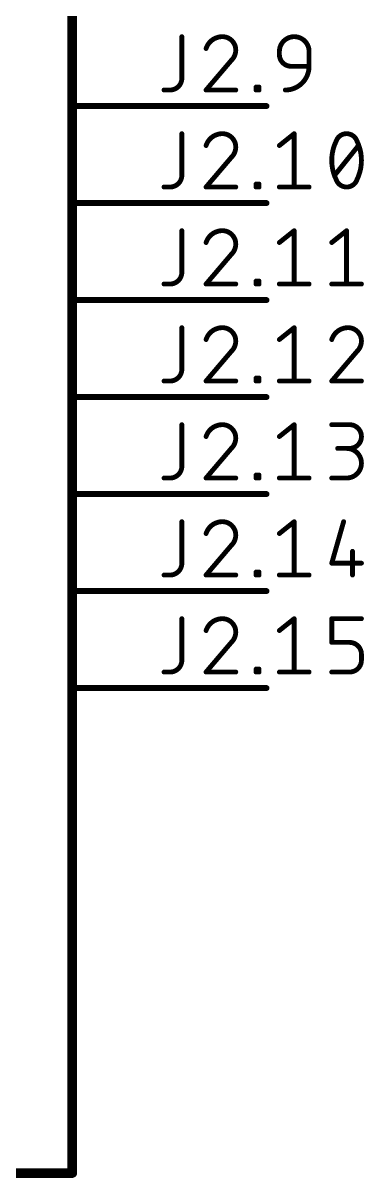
# Model space of a CAD drawing. Extents: x -56 to 205, y -3 to 177.
# Drawn here: x 80 to 88.9, y 35.43 to 65.67 of the extents above; entities that cross this region are included whole.
import ezdxf

# ---------------------------------------------------------------- set-up
doc = ezdxf.new("R2010")
doc.units = 0
doc.layers.add('94', color=14, linetype='CONTINUOUS')
doc.layers.add('95', color=250, linetype='CONTINUOUS')

msp = doc.modelspace()

# ---------------------------------------------------------------- linework, layer by layer
at = {"layer": '94'}
for points, const_width in [([(81.28, 93.98), (81.28, 35.56)], 0.254), ([(86.36, 63.5), (81.28, 63.5)], 0.1524), ([(86.36, 60.96), (81.28, 60.96)], 0.1524), ([(86.36, 58.42), (81.28, 58.42)], 0.1524), ([(86.36, 55.88), (81.28, 55.88)], 0.1524), ([(86.36, 53.34), (81.28, 53.34)], 0.1524), ([(86.36, 50.8), (81.28, 50.8)], 0.1524), ([(86.36, 48.26), (81.28, 48.26)], 0.1524), ([(81.28, 35.56), (73.66, 35.56)], 0.254)]:
    msp.add_lwpolyline(points, dxfattribs=dict(at, const_width=const_width))
for points, const_width in [([(81.28, 63.5381, 1), (81.28, 63.4619)], 0.0762), ([(86.36, 63.4619, 1), (86.36, 63.5381)], 0.0762), ([(81.28, 60.9981, 1), (81.28, 60.9219)], 0.0762), ([(86.36, 60.9219, 1), (86.36, 60.9981)], 0.0762), ([(81.28, 58.4581, 1), (81.28, 58.3819)], 0.0762), ([(86.36, 58.3819, 1), (86.36, 58.4581)], 0.0762), ([(81.28, 55.9181, 1), (81.28, 55.8419)], 0.0762), ([(86.36, 55.8419, 1), (86.36, 55.9181)], 0.0762), ([(81.28, 53.3781, 1), (81.28, 53.3019)], 0.0762), ([(86.36, 53.3019, 1), (86.36, 53.3781)], 0.0762), ([(81.28, 50.8381, 1), (81.28, 50.7619)], 0.0762), ([(86.36, 50.7619, 1), (86.36, 50.8381)], 0.0762), ([(81.28, 48.2981, 1), (81.28, 48.2219)], 0.0762), ([(86.36, 48.2219, 1), (86.36, 48.2981)], 0.0762), ([(81.28, 35.4965, 1), (81.28, 35.6235)], 0.127), ([(81.2165, 35.56, 1), (81.3435, 35.56)], 0.127)]:
    msp.add_lwpolyline(points, format="xyb", dxfattribs=dict(at, const_width=const_width))
at = {"layer": '95'}
for points, const_width in [([(84.1777, 65.3161, 1), (84.1142, 65.3161)], 0.0635), ([(85.2056, 65.3161, 0.3252), (84.7787, 65.0057)], 0.127), ([(85.5549, 64.9669, 0.4142), (85.2056, 65.3161)], 0.127), ([(85.2056, 65.3479, 1), (85.2056, 65.2844)], 0.0635), ([(85.2056, 65.2844, 1), (85.2056, 65.3478)], 0.0635), ([(87.4712, 64.928, 1), (86.6951, 64.928)], 0.127), ([(84.7485, 65.0154, 1), (84.8089, 64.9959)], 0.0635), ([(85.4384, 64.6952, 0.2053), (85.5549, 64.9669)], 0.127), ([(85.5866, 64.9668, 1), (85.5231, 64.9669)], 0.0635), ([(85.4165, 64.7182, 1), (85.4603, 64.6722)], 0.0635), ([(85.4626, 64.6746, 1), (85.4142, 64.7158)], 0.0635), ([(85.5231, 64.9669, 1), (85.5866, 64.9669)], 0.0635), ([(86.7269, 64.928, 1), (86.6634, 64.928)], 0.0635), ([(86.6634, 64.928, 1), (86.7269, 64.928)], 0.0635), ([(86.6951, 64.8504, 0.4142), (87.0056, 64.54)], 0.127), ([(86.7269, 64.8504, 1), (86.6634, 64.8504)], 0.0635), ([(86.6634, 64.8504, 1), (86.7269, 64.8504)], 0.0635), ([(87.503, 64.928, 1), (87.4395, 64.928)], 0.0635), ([(87.4395, 64.928, 1), (87.503, 64.928)], 0.0635), ([(86.8504, 63.9191, 0.4142), (87.4712, 64.54)], 0.127), ([(87.0056, 64.5717, 1), (87.0056, 64.5082)], 0.0635), ([(87.0056, 64.5082, 1), (87.0056, 64.5717)], 0.0635), ([(87.503, 64.54, 1), (87.4395, 64.54)], 0.0635), ([(87.4395, 64.54, 1), (87.503, 64.54)], 0.0635), ([(87.4712, 64.5082, 1), (87.4712, 64.5717)], 0.0635), ([(83.8355, 63.9191, 0.4142), (84.146, 64.2295)], 0.127), ([(84.1777, 64.2295, 1), (84.1142, 64.2295)], 0.0635), ([(84.1142, 64.2295, 1), (84.1777, 64.2295)], 0.0635), ([(83.6803, 63.9509, 1), (83.6803, 63.8873)], 0.0635), ([(83.8355, 63.9509, 1), (83.8355, 63.8873)], 0.0635), ([(83.8355, 63.8873, 1), (83.8355, 63.9509)], 0.0635), ([(84.7787, 63.9509, 1), (84.7787, 63.8873)], 0.0635), ([(84.7546, 63.9397, 1), (84.8029, 63.8985)], 0.0635), ([(85.5549, 63.8873, 1), (85.5549, 63.9509)], 0.0635), ([(86.1179, 63.9967, 1), (86.0544, 63.9967)], 0.0635), ([(86.0544, 63.9191, 1), (86.1179, 63.9191)], 0.0635), ([(86.0862, 64.0285, 1), (86.0862, 63.965)], 0.0635), ([(86.0862, 63.9509, 1), (86.0862, 63.8873)], 0.0635), ([(86.1956, 63.9967, 1), (86.1321, 63.9967)], 0.0635), ([(86.1321, 63.9191, 1), (86.1956, 63.9191)], 0.0635), ([(86.1638, 63.965, 1), (86.1638, 64.0285)], 0.0635), ([(86.1638, 63.8873, 1), (86.1638, 63.9509)], 0.0635), ([(86.8504, 63.9509, 1), (86.8504, 63.8873)], 0.0635), ([(84.1777, 62.7761, 1), (84.1142, 62.7761)], 0.0635), ([(85.2056, 62.7761, 0.3252), (84.7787, 62.4657)], 0.127), ([(85.2056, 62.8079, 1), (85.2056, 62.7443)], 0.0635), ([(85.5549, 62.4269, 0.4142), (85.2056, 62.7761)], 0.127), ([(85.2056, 62.7444, 1), (85.2056, 62.8078)], 0.0635), ([(87.1149, 62.7761, 1), (87.0514, 62.7761)], 0.0635), ([(87.103, 62.7513, 1), (87.0634, 62.8009)], 0.0635), ([(88.1804, 62.5821, 0.1139), (88.064, 62.0776)], 0.127), ([(88.452, 62.7761, 0.3205), (88.1804, 62.5821)], 0.127), ([(88.1504, 62.5924, 1), (88.2104, 62.5718)], 0.0635), ([(88.2089, 62.5682, 1), (88.1519, 62.596)], 0.0635), ([(88.7237, 62.5821, 0.3205), (88.452, 62.7761)], 0.127), ([(88.452, 62.8078, 1), (88.452, 62.7444)], 0.0635), ([(88.452, 62.7444, 1), (88.452, 62.8078)], 0.0635), ([(88.7522, 62.596, 1), (88.6951, 62.5682)], 0.0635), ([(88.8401, 62.0776, 0.1139), (88.7237, 62.5821)], 0.127), ([(88.6937, 62.5718, 1), (88.7537, 62.5924)], 0.0635), ([(84.7485, 62.4754, 1), (84.8089, 62.4559)], 0.0635), ([(85.4384, 62.1552, 0.2053), (85.5549, 62.4269)], 0.127), ([(85.5866, 62.4268, 1), (85.5231, 62.4269)], 0.0635), ([(85.5231, 62.4269, 1), (85.5866, 62.4269)], 0.0635), ([(86.6753, 62.4904, 1), (86.715, 62.4409)], 0.0635), ([(88.7873, 62.4458, 1), (88.7377, 62.4855)], 0.0635), ([(85.4165, 62.1782, 1), (85.4603, 62.1322)], 0.0635), ([(85.4626, 62.1346, 1), (85.4142, 62.1758)], 0.0635), ([(88.064, 62.0776, 0.1139), (88.1804, 61.5731)], 0.127), ([(88.0957, 62.0776, 1), (88.0322, 62.0776)], 0.0635), ([(88.0322, 62.0776, 1), (88.0957, 62.0776)], 0.0635), ([(88.7237, 61.5731, 0.1139), (88.8401, 62.0776)], 0.127), ([(88.8719, 62.0776, 1), (88.8084, 62.0776)], 0.0635), ([(88.8084, 62.0776, 1), (88.8718, 62.0776)], 0.0635), ([(83.8355, 61.3791, 0.4142), (84.146, 61.6895)], 0.127), ([(84.1777, 61.6895, 1), (84.1142, 61.6895)], 0.0635), ([(84.1142, 61.6895, 1), (84.1777, 61.6895)], 0.0635), ([(88.1168, 61.7094, 1), (88.1664, 61.6697)], 0.0635), ([(83.6803, 61.4109, 1), (83.6803, 61.3473)], 0.0635), ([(83.8355, 61.4109, 1), (83.8355, 61.3473)], 0.0635), ([(83.8355, 61.3473, 1), (83.8355, 61.4109)], 0.0635), ([(84.7787, 61.4109, 1), (84.7787, 61.3473)], 0.0635), ([(84.7546, 61.3997, 1), (84.8029, 61.3585)], 0.0635), ([(85.5549, 61.3473, 1), (85.5549, 61.4109)], 0.0635), ([(86.1179, 61.4567, 1), (86.0544, 61.4567)], 0.0635), ([(86.0862, 61.4109, 1), (86.0862, 61.3473)], 0.0635), ([(86.0544, 61.3791, 1), (86.1179, 61.3791)], 0.0635), ([(86.0862, 61.4885, 1), (86.0862, 61.425)], 0.0635), ([(86.1956, 61.4567, 1), (86.1321, 61.4567)], 0.0635), ([(86.1321, 61.3791, 1), (86.1956, 61.3791)], 0.0635), ([(86.1638, 61.425, 1), (86.1638, 61.4885)], 0.0635), ([(86.1638, 61.3473, 1), (86.1638, 61.4109)], 0.0635), ([(86.6951, 61.4109, 1), (86.6951, 61.3473)], 0.0635), ([(87.0514, 61.3791, 1), (87.1149, 61.3791)], 0.0635), ([(87.4712, 61.3473, 1), (87.4712, 61.4109)], 0.0635), ([(88.1804, 61.5731, 0.3205), (88.452, 61.3791)], 0.127), ([(88.2104, 61.5834, 1), (88.1504, 61.5628)], 0.0635), ([(88.1519, 61.5592, 1), (88.2089, 61.587)], 0.0635), ([(88.452, 61.3791, 0.3205), (88.7237, 61.5731)], 0.127), ([(88.452, 61.4108, 1), (88.452, 61.3474)], 0.0635), ([(88.452, 61.3474, 1), (88.452, 61.4108)], 0.0635), ([(88.6951, 61.587, 1), (88.7522, 61.5592)], 0.0635), ([(88.7537, 61.5628, 1), (88.6937, 61.5834)], 0.0635), ([(84.1777, 60.2361, 1), (84.1142, 60.2361)], 0.0635), ([(85.2056, 60.2361, 0.3252), (84.7787, 59.9257)], 0.127), ([(85.2056, 60.2679, 1), (85.2056, 60.2043)], 0.0635), ([(85.5549, 59.8869, 0.4142), (85.2056, 60.2361)], 0.127), ([(85.2056, 60.2044, 1), (85.2056, 60.2678)], 0.0635), ([(87.1149, 60.2361, 1), (87.0514, 60.2361)], 0.0635), ([(87.103, 60.2113, 1), (87.0634, 60.2609)], 0.0635), ([(88.4838, 60.2361, 1), (88.4203, 60.2361)], 0.0635), ([(88.4719, 60.2113, 1), (88.4322, 60.2609)], 0.0635), ([(84.7485, 59.9354, 1), (84.8089, 59.9159)], 0.0635), ([(85.4384, 59.6152, 0.2053), (85.5549, 59.8869)], 0.127), ([(85.5866, 59.8868, 1), (85.5231, 59.8869)], 0.0635), ([(85.5231, 59.8869, 1), (85.5866, 59.8869)], 0.0635), ([(86.6753, 59.9504, 1), (86.715, 59.9009)], 0.0635), ([(88.0442, 59.9504, 1), (88.0838, 59.9009)], 0.0635), ([(85.4165, 59.6382, 1), (85.4603, 59.5922)], 0.0635), ([(85.4626, 59.5946, 1), (85.4142, 59.6358)], 0.0635), ([(83.8355, 58.8391, 0.4142), (84.146, 59.1495)], 0.127), ([(84.1777, 59.1495, 1), (84.1142, 59.1495)], 0.0635), ([(84.1142, 59.1495, 1), (84.1777, 59.1495)], 0.0635), ([(86.1179, 58.9167, 1), (86.0544, 58.9167)], 0.0635), ([(86.0862, 58.9485, 1), (86.0862, 58.885)], 0.0635), ([(86.1956, 58.9167, 1), (86.1321, 58.9167)], 0.0635), ([(86.1638, 58.885, 1), (86.1638, 58.9485)], 0.0635), ([(83.6803, 58.8709, 1), (83.6803, 58.8073)], 0.0635), ([(83.8355, 58.8709, 1), (83.8355, 58.8073)], 0.0635), ([(83.8355, 58.8073, 1), (83.8355, 58.8709)], 0.0635), ([(84.7787, 58.8709, 1), (84.7787, 58.8073)], 0.0635), ([(84.7546, 58.8597, 1), (84.8029, 58.8185)], 0.0635), ([(85.5549, 58.8073, 1), (85.5549, 58.8709)], 0.0635), ([(86.0862, 58.8709, 1), (86.0862, 58.8073)], 0.0635), ([(86.0544, 58.8391, 1), (86.1179, 58.8391)], 0.0635), ([(86.1321, 58.8391, 1), (86.1956, 58.8391)], 0.0635), ([(86.1638, 58.8073, 1), (86.1638, 58.8709)], 0.0635), ([(86.6951, 58.8709, 1), (86.6951, 58.8073)], 0.0635), ([(87.0514, 58.8391, 1), (87.1149, 58.8391)], 0.0635), ([(87.4712, 58.8073, 1), (87.4712, 58.8709)], 0.0635), ([(88.064, 58.8709, 1), (88.064, 58.8073)], 0.0635), ([(88.4203, 58.8391, 1), (88.4838, 58.8391)], 0.0635), ([(88.8401, 58.8073, 1), (88.8401, 58.8709)], 0.0635), ([(84.1777, 57.6961, 1), (84.1142, 57.6961)], 0.0635), ([(85.2056, 57.6961, 0.3252), (84.7787, 57.3857)], 0.127), ([(85.2056, 57.7279, 1), (85.2056, 57.6643)], 0.0635), ([(85.5549, 57.3469, 0.4142), (85.2056, 57.6961)], 0.127), ([(85.2056, 57.6644, 1), (85.2056, 57.7278)], 0.0635), ([(87.1149, 57.6961, 1), (87.0514, 57.6961)], 0.0635), ([(87.103, 57.6713, 1), (87.0634, 57.7209)], 0.0635), ([(88.4909, 57.6961, 0.3252), (88.064, 57.3857)], 0.127), ([(88.4909, 57.7279, 1), (88.4909, 57.6643)], 0.0635), ([(88.8401, 57.3469, 0.4142), (88.4909, 57.6961)], 0.127), ([(88.4909, 57.6644, 1), (88.4908, 57.7278)], 0.0635), ([(84.7485, 57.3954, 1), (84.8089, 57.3759)], 0.0635), ([(85.4384, 57.0752, 0.2053), (85.5549, 57.3469)], 0.127), ([(85.5866, 57.3468, 1), (85.5231, 57.3469)], 0.0635), ([(85.5231, 57.3469, 1), (85.5866, 57.3469)], 0.0635), ([(86.6753, 57.4104, 1), (86.715, 57.3609)], 0.0635), ([(88.0338, 57.3954, 1), (88.0942, 57.3759)], 0.0635), ([(88.7237, 57.0752, 0.2053), (88.8401, 57.3469)], 0.127), ([(88.8718, 57.3468, 1), (88.8084, 57.3469)], 0.0635), ([(88.8084, 57.3469, 1), (88.8719, 57.3469)], 0.0635), ([(85.4165, 57.0982, 1), (85.4603, 57.0522)], 0.0635), ([(85.4626, 57.0546, 1), (85.4142, 57.0958)], 0.0635), ([(88.7018, 57.0982, 1), (88.7456, 57.0522)], 0.0635), ([(88.7479, 57.0546, 1), (88.6995, 57.0958)], 0.0635), ([(83.8355, 56.2991, 0.4142), (84.146, 56.6095)], 0.127), ([(84.1777, 56.6095, 1), (84.1142, 56.6095)], 0.0635), ([(84.1142, 56.6095, 1), (84.1777, 56.6095)], 0.0635), ([(83.6803, 56.3309, 1), (83.6803, 56.2674)], 0.0635), ([(83.8355, 56.3309, 1), (83.8355, 56.2674)], 0.0635), ([(83.8355, 56.2674, 1), (83.8355, 56.3309)], 0.0635), ([(84.7787, 56.3309, 1), (84.7787, 56.2674)], 0.0635), ([(84.7546, 56.3197, 1), (84.8029, 56.2785)], 0.0635), ([(85.5549, 56.2674, 1), (85.5549, 56.3309)], 0.0635), ([(86.1179, 56.3767, 1), (86.0544, 56.3767)], 0.0635), ([(86.0544, 56.2991, 1), (86.1179, 56.2991)], 0.0635), ([(86.0862, 56.4085, 1), (86.0862, 56.345)], 0.0635), ([(86.0862, 56.3309, 1), (86.0862, 56.2674)], 0.0635), ([(86.1956, 56.3767, 1), (86.1321, 56.3767)], 0.0635), ([(86.1321, 56.2991, 1), (86.1956, 56.2991)], 0.0635), ([(86.1638, 56.345, 1), (86.1638, 56.4085)], 0.0635), ([(86.1638, 56.2674, 1), (86.1638, 56.3309)], 0.0635), ([(86.6951, 56.3309, 1), (86.6951, 56.2674)], 0.0635), ([(87.0514, 56.2991, 1), (87.1149, 56.2991)], 0.0635), ([(87.4712, 56.2674, 1), (87.4712, 56.3309)], 0.0635), ([(88.064, 56.3309, 1), (88.064, 56.2674)], 0.0635), ([(88.0398, 56.3197, 1), (88.0882, 56.2785)], 0.0635), ([(88.8401, 56.2674, 1), (88.8401, 56.3309)], 0.0635), ([(84.1777, 55.1561, 1), (84.1142, 55.1561)], 0.0635), ([(85.2056, 55.1561, 0.3252), (84.7787, 54.8457)], 0.127), ([(85.2056, 55.1879, 1), (85.2056, 55.1243)], 0.0635), ([(85.5549, 54.8069, 0.4142), (85.2056, 55.1561)], 0.127), ([(85.2056, 55.1244, 1), (85.2056, 55.1878)], 0.0635), ([(87.1149, 55.1561, 1), (87.0514, 55.1561)], 0.0635), ([(87.103, 55.1313, 1), (87.0634, 55.1809)], 0.0635), ([(88.064, 55.1879, 1), (88.064, 55.1243)], 0.0635), ([(88.5297, 55.1879, 1), (88.5297, 55.1243)], 0.0635), ([(88.5297, 54.5352, 1), (88.5297, 55.1561)], 0.127), ([(88.5297, 55.1243, 1), (88.5297, 55.1879)], 0.0635), ([(84.7485, 54.8554, 1), (84.8089, 54.8359)], 0.0635), ([(85.4384, 54.5352, 0.2053), (85.5549, 54.8069)], 0.127), ([(85.5866, 54.8068, 1), (85.5231, 54.8069)], 0.0635), ([(85.5231, 54.8069, 1), (85.5866, 54.8069)], 0.0635), ([(86.6753, 54.8704, 1), (86.715, 54.8209)], 0.0635), ([(85.4165, 54.5582, 1), (85.4603, 54.5122)], 0.0635), ([(85.4626, 54.5146, 1), (85.4142, 54.5558)], 0.0635), ([(88.2192, 54.567, 1), (88.2192, 54.5035)], 0.0635), ([(88.452, 54.567, 1), (88.452, 54.5035)], 0.0635), ([(88.452, 53.7591, 1), (88.452, 54.5352)], 0.127), ([(88.5297, 54.567, 1), (88.5297, 54.5035)], 0.0635), ([(88.5297, 54.5035, 1), (88.5297, 54.567)], 0.0635), ([(83.8355, 53.7591, 0.4142), (84.146, 54.0695)], 0.127), ([(84.1777, 54.0695, 1), (84.1142, 54.0695)], 0.0635), ([(84.1142, 54.0695, 1), (84.1777, 54.0695)], 0.0635), ([(86.1179, 53.8367, 1), (86.0544, 53.8367)], 0.0635), ([(86.0862, 53.8685, 1), (86.0862, 53.805)], 0.0635), ([(86.1956, 53.8367, 1), (86.1321, 53.8367)], 0.0635), ([(86.1638, 53.805, 1), (86.1638, 53.8685)], 0.0635), ([(83.6803, 53.7909, 1), (83.6803, 53.7274)], 0.0635), ([(83.8355, 53.7909, 1), (83.8355, 53.7274)], 0.0635), ([(83.8355, 53.7274, 1), (83.8355, 53.7909)], 0.0635), ([(84.7787, 53.7909, 1), (84.7787, 53.7274)], 0.0635), ([(84.7546, 53.7797, 1), (84.8029, 53.7385)], 0.0635), ([(85.5549, 53.7274, 1), (85.5549, 53.7909)], 0.0635), ([(86.0544, 53.7591, 1), (86.1179, 53.7591)], 0.0635), ([(86.0862, 53.7909, 1), (86.0862, 53.7274)], 0.0635), ([(86.1321, 53.7591, 1), (86.1956, 53.7591)], 0.0635), ([(86.1638, 53.7274, 1), (86.1638, 53.7909)], 0.0635), ([(86.6951, 53.7909, 1), (86.6951, 53.7274)], 0.0635), ([(87.0514, 53.7591, 1), (87.1149, 53.7591)], 0.0635), ([(87.4712, 53.7274, 1), (87.4712, 53.7909)], 0.0635), ([(88.064, 53.7909, 1), (88.064, 53.7274)], 0.0635), ([(88.452, 53.7909, 1), (88.452, 53.7274)], 0.0635), ([(88.452, 53.7274, 1), (88.452, 53.7909)], 0.0635), ([(84.1777, 52.6161, 1), (84.1142, 52.6161)], 0.0635), ([(85.2056, 52.6161, 0.3252), (84.7787, 52.3057)], 0.127), ([(85.2056, 52.6479, 1), (85.2056, 52.5844)], 0.0635), ([(85.5549, 52.2669, 0.4142), (85.2056, 52.6161)], 0.127), ([(85.2056, 52.5844, 1), (85.2056, 52.6478)], 0.0635), ([(87.1149, 52.6161, 1), (87.0514, 52.6161)], 0.0635), ([(87.103, 52.5913, 1), (87.0634, 52.6409)], 0.0635), ([(88.405, 52.6074, 1), (88.3439, 52.6248)], 0.0635), ([(84.7485, 52.3154, 1), (84.8089, 52.2959)], 0.0635), ([(85.4384, 51.9952, 0.2053), (85.5549, 52.2669)], 0.127), ([(85.5866, 52.2668, 1), (85.5231, 52.2669)], 0.0635), ([(86.6753, 52.3304, 1), (86.715, 52.2809)], 0.0635), ([(85.4165, 52.0182, 1), (85.4603, 51.9722)], 0.0635), ([(85.4626, 51.9746, 1), (85.4142, 52.0158)], 0.0635), ([(85.5231, 52.2669, 1), (85.5866, 52.2669)], 0.0635), ([(88.639, 51.84, 1), (88.5755, 51.84)], 0.0635), ([(83.8355, 51.2191, 0.4142), (84.146, 51.5295)], 0.127), ([(84.1777, 51.5295, 1), (84.1142, 51.5295)], 0.0635), ([(84.1142, 51.5295, 1), (84.1777, 51.5295)], 0.0635), ([(88.064, 51.5613, 1), (88.064, 51.4978)], 0.0635), ([(88.0335, 51.5383, 1), (88.0945, 51.5208)], 0.0635), ([(88.8401, 51.4978, 1), (88.8401, 51.5613)], 0.0635), ([(83.6803, 51.2509, 1), (83.6803, 51.1874)], 0.0635), ([(83.8355, 51.2509, 1), (83.8355, 51.1874)], 0.0635), ([(83.8355, 51.1874, 1), (83.8355, 51.2509)], 0.0635), ([(84.7787, 51.2509, 1), (84.7787, 51.1874)], 0.0635), ([(84.7546, 51.2397, 1), (84.8029, 51.1985)], 0.0635), ([(85.5549, 51.1874, 1), (85.5549, 51.2509)], 0.0635), ([(86.1179, 51.2967, 1), (86.0544, 51.2967)], 0.0635), ([(86.0544, 51.2191, 1), (86.1179, 51.2191)], 0.0635), ([(86.0862, 51.3285, 1), (86.0862, 51.265)], 0.0635), ([(86.0862, 51.2509, 1), (86.0862, 51.1874)], 0.0635), ([(86.1956, 51.2967, 1), (86.1321, 51.2967)], 0.0635), ([(86.1321, 51.2191, 1), (86.1956, 51.2191)], 0.0635), ([(86.1638, 51.265, 1), (86.1638, 51.3285)], 0.0635), ([(86.1638, 51.1874, 1), (86.1638, 51.2509)], 0.0635), ([(86.6951, 51.2509, 1), (86.6951, 51.1874)], 0.0635), ([(87.0514, 51.2191, 1), (87.1149, 51.2191)], 0.0635), ([(87.4712, 51.1874, 1), (87.4712, 51.2509)], 0.0635), ([(88.5755, 51.2191, 1), (88.639, 51.2191)], 0.0635), ([(84.1777, 50.0761, 1), (84.1142, 50.0761)], 0.0635), ([(85.2056, 50.0761, 0.3252), (84.7787, 49.7657)], 0.127), ([(85.2056, 50.1079, 1), (85.2056, 50.0444)], 0.0635), ([(85.5549, 49.7268, 0.4142), (85.2056, 50.0761)], 0.127), ([(85.2056, 50.0444, 1), (85.2056, 50.1078)], 0.0635), ([(87.1149, 50.0761, 1), (87.0514, 50.0761)], 0.0635), ([(87.103, 50.0513, 1), (87.0634, 50.1009)], 0.0635), ([(88.064, 50.1079, 1), (88.064, 50.0444)], 0.0635), ([(88.0957, 50.0761, 1), (88.0322, 50.0761)], 0.0635), ([(88.8401, 50.0444, 1), (88.8401, 50.1079)], 0.0635), ([(84.7485, 49.7754, 1), (84.8089, 49.7559)], 0.0635), ([(85.4384, 49.4552, 0.2053), (85.5549, 49.7268)], 0.127), ([(85.5866, 49.7268, 1), (85.5231, 49.7269)], 0.0635), ([(85.5231, 49.7268, 1), (85.5866, 49.7268)], 0.0635), ([(86.6753, 49.7904, 1), (86.715, 49.7409)], 0.0635), ([(85.4165, 49.4782, 1), (85.4603, 49.4322)], 0.0635), ([(85.4626, 49.4346, 1), (85.4142, 49.4758)], 0.0635), ([(88.064, 49.487, 1), (88.064, 49.4235)], 0.0635), ([(88.0322, 49.4552, 1), (88.0957, 49.4552)], 0.0635), ([(88.5297, 49.487, 1), (88.5297, 49.4235)], 0.0635), ([(88.8401, 49.1448, 0.4142), (88.5297, 49.4552)], 0.127), ([(88.5297, 49.4235, 1), (88.5297, 49.487)], 0.0635), ([(83.8355, 48.6791, 0.4142), (84.146, 48.9895)], 0.127), ([(84.1777, 48.9895, 1), (84.1142, 48.9895)], 0.0635), ([(84.1142, 48.9895, 1), (84.1777, 48.9895)], 0.0635), ([(88.5297, 48.6791, 0.4142), (88.8401, 48.9895)], 0.127), ([(88.8719, 49.1448, 1), (88.8084, 49.1448)], 0.0635), ([(88.8084, 49.1448, 1), (88.8719, 49.1448)], 0.0635), ([(88.8719, 48.9895, 1), (88.8084, 48.9895)], 0.0635), ([(88.8084, 48.9895, 1), (88.8719, 48.9895)], 0.0635), ([(83.6803, 48.7109, 1), (83.6803, 48.6474)], 0.0635), ([(83.8355, 48.7109, 1), (83.8355, 48.6474)], 0.0635), ([(83.8355, 48.6474, 1), (83.8355, 48.7109)], 0.0635), ([(84.7787, 48.7109, 1), (84.7787, 48.6474)], 0.0635), ([(84.7546, 48.6997, 1), (84.8029, 48.6585)], 0.0635), ([(85.5549, 48.6474, 1), (85.5549, 48.7109)], 0.0635), ([(86.1179, 48.7567, 1), (86.0544, 48.7567)], 0.0635), ([(86.0544, 48.6791, 1), (86.1179, 48.6791)], 0.0635), ([(86.0862, 48.7885, 1), (86.0862, 48.725)], 0.0635), ([(86.0862, 48.7109, 1), (86.0862, 48.6474)], 0.0635), ([(86.1956, 48.7567, 1), (86.1321, 48.7567)], 0.0635), ([(86.1321, 48.6791, 1), (86.1956, 48.6791)], 0.0635), ([(86.1638, 48.725, 1), (86.1638, 48.7885)], 0.0635), ([(86.1638, 48.6474, 1), (86.1638, 48.7109)], 0.0635), ([(86.6951, 48.7109, 1), (86.6951, 48.6474)], 0.0635), ([(87.0514, 48.6791, 1), (87.1149, 48.6791)], 0.0635), ([(87.4712, 48.6474, 1), (87.4712, 48.7109)], 0.0635), ([(88.064, 48.7109, 1), (88.064, 48.6474)], 0.0635), ([(88.5297, 48.7109, 1), (88.5297, 48.6474)], 0.0635), ([(88.5297, 48.6474, 1), (88.5297, 48.7109)], 0.0635)]:
    msp.add_lwpolyline(points, format="xyb", dxfattribs=dict(at, const_width=const_width))
at = {"layer": '95', "const_width": 0.127}
for points in [[(84.146, 65.3161), (84.146, 64.2295)], [(85.4384, 64.6952), (84.7787, 63.9191)], [(86.6951, 64.8504), (86.6951, 64.928)], [(87.4712, 64.928), (87.4712, 64.54)], [(87.4712, 64.54), (87.0056, 64.54)], [(83.8355, 63.9191), (83.6803, 63.9191)], [(84.7787, 63.9191), (85.5549, 63.9191)], [(86.0862, 63.9191), (86.0862, 63.9967)], [(86.0862, 63.9967), (86.1638, 63.9967)], [(86.1638, 63.9191), (86.0862, 63.9191)], [(86.1638, 63.9967), (86.1638, 63.9191)], [(84.146, 62.7761), (84.146, 61.6895)], [(86.6951, 62.4657), (87.0832, 62.7761)], [(87.0832, 62.7761), (87.0832, 61.3791)], [(88.1416, 61.6895), (88.7625, 62.4657)], [(85.4384, 62.1552), (84.7787, 61.3791)], [(83.8355, 61.3791), (83.6803, 61.3791)], [(84.7787, 61.3791), (85.5549, 61.3791)], [(86.0862, 61.3791), (86.0862, 61.4567)], [(86.0862, 61.4567), (86.1638, 61.4567)], [(86.1638, 61.3791), (86.0862, 61.3791)], [(86.1638, 61.4567), (86.1638, 61.3791)], [(86.6951, 61.3791), (87.4712, 61.3791)], [(84.146, 60.2361), (84.146, 59.1495)], [(86.6951, 59.9257), (87.0832, 60.2361)], [(87.0832, 60.2361), (87.0832, 58.8391)], [(88.064, 59.9257), (88.452, 60.2361)], [(88.452, 60.2361), (88.452, 58.8391)], [(85.4384, 59.6152), (84.7787, 58.8391)], [(86.0862, 58.8391), (86.0862, 58.9167)], [(86.0862, 58.9167), (86.1638, 58.9167)], [(86.1638, 58.9167), (86.1638, 58.8391)], [(83.8355, 58.8391), (83.6803, 58.8391)], [(84.7787, 58.8391), (85.5549, 58.8391)], [(86.1638, 58.8391), (86.0862, 58.8391)], [(86.6951, 58.8391), (87.4712, 58.8391)], [(88.064, 58.8391), (88.8401, 58.8391)], [(84.146, 57.6961), (84.146, 56.6095)], [(86.6951, 57.3857), (87.0832, 57.6961)], [(87.0832, 57.6961), (87.0832, 56.2991)], [(85.4384, 57.0752), (84.7787, 56.2991)], [(88.7237, 57.0752), (88.064, 56.2991)], [(83.8355, 56.2991), (83.6803, 56.2991)], [(84.7787, 56.2991), (85.5549, 56.2991)], [(86.0862, 56.2991), (86.0862, 56.3767)], [(86.0862, 56.3767), (86.1638, 56.3767)], [(86.1638, 56.2991), (86.0862, 56.2991)], [(86.1638, 56.3767), (86.1638, 56.2991)], [(86.6951, 56.2991), (87.4712, 56.2991)], [(88.064, 56.2991), (88.8401, 56.2991)], [(84.146, 55.1561), (84.146, 54.0695)], [(86.6951, 54.8457), (87.0832, 55.1561)], [(87.0832, 55.1561), (87.0832, 53.7591)], [(88.064, 55.1561), (88.5297, 55.1561)], [(85.4384, 54.5352), (84.7787, 53.7591)], [(88.5297, 54.5352), (88.2192, 54.5352)], [(86.0862, 53.7591), (86.0862, 53.8367)], [(86.0862, 53.8367), (86.1638, 53.8367)], [(86.1638, 53.8367), (86.1638, 53.7591)], [(83.8355, 53.7591), (83.6803, 53.7591)], [(84.7787, 53.7591), (85.5549, 53.7591)], [(86.1638, 53.7591), (86.0862, 53.7591)], [(86.6951, 53.7591), (87.4712, 53.7591)], [(88.064, 53.7591), (88.452, 53.7591)], [(84.146, 52.6161), (84.146, 51.5295)], [(86.6951, 52.3057), (87.0832, 52.6161)], [(87.0832, 52.6161), (87.0832, 51.2191)], [(88.3744, 52.6161), (88.064, 51.5295)], [(85.4384, 51.9952), (84.7787, 51.2191)], [(88.6073, 51.84), (88.6073, 51.2191)], [(88.064, 51.5295), (88.8401, 51.5295)], [(83.8355, 51.2191), (83.6803, 51.2191)], [(84.7787, 51.2191), (85.5549, 51.2191)], [(86.0862, 51.2191), (86.0862, 51.2967)], [(86.0862, 51.2967), (86.1638, 51.2967)], [(86.1638, 51.2191), (86.0862, 51.2191)], [(86.1638, 51.2967), (86.1638, 51.2191)], [(86.6951, 51.2191), (87.4712, 51.2191)], [(84.146, 50.0761), (84.146, 48.9895)], [(86.6951, 49.7657), (87.0832, 50.0761)], [(87.0832, 50.0761), (87.0832, 48.6791)], [(88.064, 49.4552), (88.064, 50.0761)], [(88.064, 50.0761), (88.8401, 50.0761)], [(85.4384, 49.4552), (84.7787, 48.6791)], [(88.5297, 49.4552), (88.064, 49.4552)], [(88.8401, 48.9895), (88.8401, 49.1448)], [(83.8355, 48.6791), (83.6803, 48.6791)], [(84.7787, 48.6791), (85.5549, 48.6791)], [(86.0862, 48.6791), (86.0862, 48.7567)], [(86.0862, 48.7567), (86.1638, 48.7567)], [(86.1638, 48.6791), (86.0862, 48.6791)], [(86.1638, 48.7567), (86.1638, 48.6791)], [(86.6951, 48.6791), (87.4712, 48.6791)], [(88.064, 48.6791), (88.5297, 48.6791)]]:
    msp.add_lwpolyline(points, dxfattribs=at)

doc.saveas('drawing.dxf')
